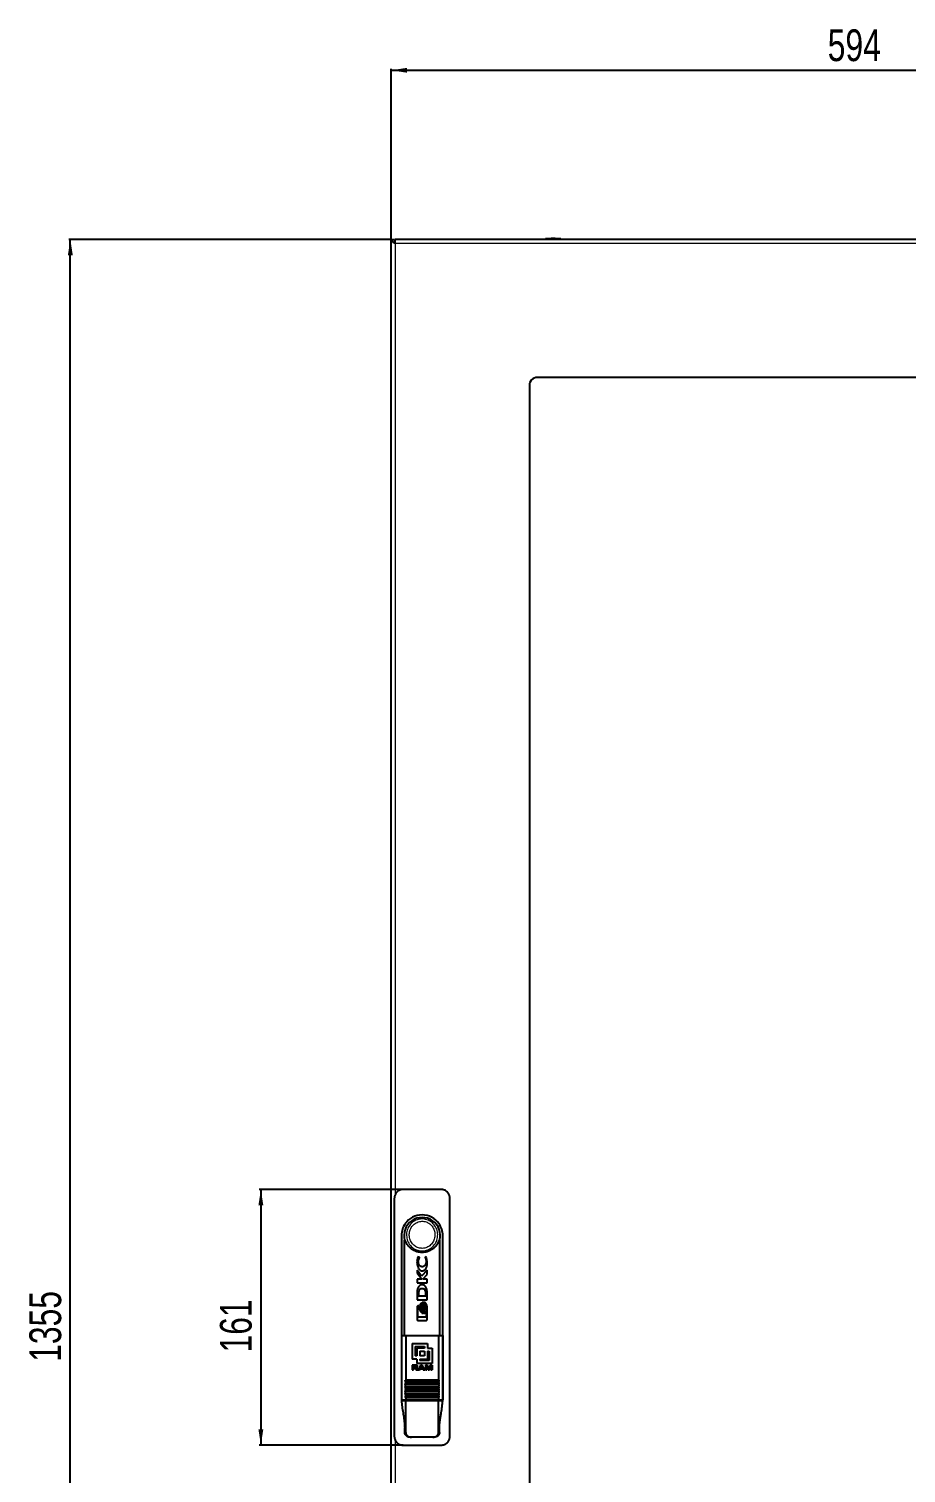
# Model space of a CAD drawing. Header units: millimetres. Extents: x -525 to 1603, y -785 to 978.
# Drawn here: x -525 to 27, y 12 to 922 of the extents above; entities that cross this region are included whole.
import ezdxf

# ---------------------------------------------------------------- set-up
doc = ezdxf.new("R2010")
doc.units = ezdxf.units.MM
doc.layers.add('FORMAT', color=7, linetype='Continuous')
doc.styles.add('SLDTEXTSTYLE0', font='TXT', dxfattribs={"width": 0.75})
doc.dimstyles.new('SLDDIMSTYLE0', dxfattribs={"dimtxt": 20, "dimasz": 10, "dimexe": 0, "dimexo": 0.0625, "dimgap": 5, "dimtad": 2, "dimdec": 1, "dimrnd": 1e-09, "dimzin": 12, "dimdsep": 46, "dimtxsty": 'SLDTEXTSTYLE0', "dimsah": 1, "dimcen": 0.09, "dimadec": 0, "dimazin": 3, "dimtfac": 1, "dimtofl": 0, "dimtmove": 0, "dimatfit": 3, "dimfxl": 0, "dimfrac": 2, "dimtolj": 1, "dimtzin": 12, "dimarcsym": 0})

# ---------------------------------------------------------------- blocks, each defined once
blk = doc.blocks.new('_D')
at = {"layer": 'FORMAT'}
for p, q in [((-296.96, 788.97), (-296.96, 896.46)), ((-296.96, 895.46), (297.04, 895.46)), ((297.04, 788.97), (297.04, 896.46))]:
    blk.add_line(p, q, dxfattribs=at)
for points in [[(-296.96, 895.46), (-286.96, 893.93), (-286.96, 897)], [(297.04, 895.46), (287.04, 897), (287.04, 893.93)]]:
    blk.add_solid(points, dxfattribs=at)
at = {"layer": 'FORMAT', "insert": (-22.13, 921.25), "char_height": 20, "attachment_point": 1, "style": 'SLDTEXTSTYLE0'}
blk.add_mtext('594', dxfattribs=at)
blk = doc.blocks.new('_D_1')
at = {"layer": 'FORMAT'}
for p, q in [((-296.97, 788.96), (-499.93, 788.96)), ((-498.93, -566.04), (-498.93, 788.96)), ((-296.97, -566.04), (-499.93, -566.04))]:
    blk.add_line(p, q, dxfattribs=at)
for points in [[(-498.93, 788.96), (-500.47, 778.96), (-497.39, 778.96)], [(-498.93, -566.04), (-497.39, -556.04), (-500.47, -556.04)]]:
    blk.add_solid(points, dxfattribs=at)
at = {"layer": 'FORMAT', "insert": (-524.71, 81.91), "char_height": 20, "attachment_point": 1, "rotation": 90, "style": 'SLDTEXTSTYLE0'}
blk.add_mtext('1355', dxfattribs=at)
blk = doc.blocks.new('_D_4')
at = {"layer": 'FORMAT'}
for p, q in [((-289.47, 190.46), (-379.97, 190.46)), ((-378.97, 190.46), (-378.97, 29.46)), ((-289.47, 29.46), (-379.97, 29.46))]:
    blk.add_line(p, q, dxfattribs=at)
for points in [[(-378.97, 190.46), (-380.51, 180.46), (-377.43, 180.46)], [(-378.97, 29.46), (-377.43, 39.46), (-380.51, 39.46)]]:
    blk.add_solid(points, dxfattribs=at)
at = {"layer": 'FORMAT', "insert": (-404.75, 87.8), "char_height": 20, "attachment_point": 1, "rotation": 90, "style": 'SLDTEXTSTYLE0'}
blk.add_mtext('161', dxfattribs=at)

msp = doc.modelspace()

# ---------------------------------------------------------------- linework, layer by layer
at = {"color": 7, "linetype": 'Continuous', "lineweight": 25}
for p, q in [((-296.96, -566.04), (-296.96, 788.96)), ((-296.96, 788.96), (-294.96, 788.96)), ((294.74, 788.96), (-294.66, 788.96)), ((-294.66, 787.23), (-294.66, 788.96)), ((205.04, 701.96), (-204.96, 701.96)), ((-209.96, 696.96), (-209.96, -474.04)), ((-294.96, 184.96), (-294.96, 34.96)), ((-265.46, 190.46), (-289.46, 190.46)), ((-259.96, 34.96), (-259.96, 184.96)), ((-290.46, 161.46), (-290.46, 58.46)), ((-288.46, 98.46), (-288.46, 158.46)), ((-288.46, 158.46), (-288.46, 158.46)), ((-266.47, 158.46), (-266.46, 158.46)), ((-266.46, 158.46), (-266.46, 98.46)), ((-264.46, 58.46), (-264.46, 161.46)), ((-280.16, 148.14), (-280.69, 144.98)), ((-279.08, 147.76), (-280.16, 148.14)), ((-279.08, 147.47), (-279.08, 147.76)), ((-274.68, 147.74), (-275.48, 148.02)), ((-275.48, 148.02), (-275.48, 147.79)), ((-274.24, 144.96), (-274.68, 147.74)), ((-277.82, 135.8), (-280.61, 139.59)), ((-280.61, 139.59), (-280.61, 137.9)), ((-280.61, 137.9), (-277.65, 133.91)), ((-274.32, 139.68), (-277.82, 135.8)), ((-276.96, 133.91), (-274.32, 136.94)), ((-274.32, 136.94), (-274.32, 139.68)), ((-277.65, 133.91), (-280.61, 133.91)), ((-280.61, 133.91), (-280.61, 131.68)), ((-280.61, 131.68), (-274.32, 131.68)), ((-274.32, 133.91), (-276.96, 133.91)), ((-274.34, 126.1), (-274.52, 127.72)), ((-274.32, 131.68), (-274.32, 133.91)), ((-280.6, 125.28), (-280.6, 121.05)), ((-280.6, 121.05), (-274.31, 121.05)), ((-279.65, 125.94), (-279.73, 124.97)), ((-279.73, 124.97), (-279.73, 123.41)), ((-279.73, 123.41), (-275.09, 123.41)), ((-277.5, 118.82), (-277.73, 118.96)), ((-276.76, 119.34), (-277.44, 119.34)), ((-277.13, 118.41), (-277.36, 118.7)), ((-275.67, 119.34), (-276.37, 119.34)), ((-275.09, 123.41), (-275.09, 124.83)), ((-274.31, 125.1), (-274.34, 126.1)), ((-274.31, 125.08), (-274.31, 125.1)), ((-274.31, 125.06), (-274.31, 125.08)), ((-274.31, 121.05), (-274.31, 125.06)), ((-280.61, 116.46), (-280.61, 108.61)), ((-280.1, 110.08), (-280.1, 116.32)), ((-280.1, 116.32), (-279.52, 116.32)), ((-274.81, 110.08), (-280.1, 110.08)), ((-279.52, 117.11), (-279.95, 117.11)), ((-279.52, 116.32), (-279.52, 117.11)), ((-277.79, 113.15), (-277.52, 113.28)), ((-277.59, 112.68), (-276.92, 112.68)), ((-277.37, 113.4), (-277.13, 113.67)), ((-277.02, 116.04), (-276.75, 117.6)), ((-276.74, 114.47), (-277.02, 116.04)), ((-276.75, 117.6), (-276.98, 118.17)), ((-276.98, 113.91), (-276.74, 114.47)), ((-276.52, 112.68), (-275.82, 112.68)), ((-274.81, 113.76), (-274.81, 110.08)), ((-274.32, 108.61), (-274.32, 116.46)), ((-279.95, 107.96), (-274.98, 107.96)), ((-290.43, 98.46), (-290.43, 57.96)), ((-290.43, 98.46), (-287.81, 98.46)), ((-287.81, 98.46), (-267.12, 98.46)), ((-287.81, 98.46), (-287.81, 70.46)), ((-283.81, 93.46), (-274.05, 93.46)), ((-283.81, 93.46), (-283.81, 83.7)), ((-281.86, 91.51), (-281.86, 85.66)), ((-281.86, 91.51), (-276, 91.51)), ((-276, 91.51), (-276, 90.54)), ((-274.05, 93.46), (-274.05, 90.54)), ((-267.12, 98.46), (-267.12, 70.46)), ((-267.12, 98.46), (-264.5, 98.46)), ((-264.5, 98.46), (-264.5, 57.96)), ((-280.88, 83.7), (-283.81, 83.7)), ((-280.88, 85.66), (-281.86, 85.66)), ((-280.88, 90.54), (-280.88, 85.66)), ((-276, 90.54), (-280.88, 90.54)), ((-280.88, 83.7), (-280.88, 80.78)), ((-278.93, 88.58), (-278.93, 85.66)), ((-278.93, 88.58), (-276, 88.58)), ((-276, 85.66), (-278.93, 85.66)), ((-278.93, 83.7), (-278.93, 82.73)), ((-278.93, 83.7), (-274.05, 83.7)), ((-273.07, 82.73), (-278.93, 82.73)), ((-276, 88.58), (-276, 85.66)), ((-274.05, 90.54), (-271.12, 90.54)), ((-274.05, 88.58), (-274.05, 83.7)), ((-274.05, 88.58), (-273.07, 88.58)), ((-273.07, 88.58), (-273.07, 82.73)), ((-271.12, 90.54), (-271.12, 80.78)), ((-281.74, 79.9), (-283.8, 79.9)), ((-283.8, 79.9), (-283.8, 76.93)), ((-283.8, 76.93), (-282.93, 76.93)), ((-282.93, 79.41), (-282.93, 78.61)), ((-282.93, 79.41), (-281.86, 79.41)), ((-281.9, 78.61), (-282.93, 78.61)), ((-282.93, 78.11), (-282.93, 76.93)), ((-282.93, 78.11), (-282, 78.11)), ((-281.37, 77.63), (-281.35, 77.31)), ((-281.22, 76.93), (-280.26, 76.93)), ((-271.12, 80.78), (-280.88, 80.78)), ((-280.43, 77.37), (-280.45, 77.72)), ((-280.43, 77.37), (-280.43, 77.35)), ((-280.26, 77.02), (-280.26, 76.93)), ((-278.43, 79.9), (-279.96, 76.93)), ((-279.96, 76.93), (-279.03, 76.93)), ((-279.03, 76.93), (-278.74, 77.54)), ((-278.74, 77.54), (-277.07, 77.54)), ((-278.51, 78.04), (-277.91, 79.31)), ((-277.31, 78.04), (-278.51, 78.04)), ((-277.4, 79.9), (-278.43, 79.9)), ((-277.91, 79.31), (-277.31, 78.04)), ((-275.85, 76.93), (-277.4, 79.9)), ((-277.07, 77.54), (-276.78, 76.93)), ((-276.78, 76.93), (-275.85, 76.93)), ((-274.08, 79.9), (-275.39, 79.9)), ((-275.39, 79.9), (-275.39, 76.93)), ((-275.39, 76.93), (-274.55, 76.93)), ((-274.55, 79.33), (-274.55, 76.93)), ((-274.55, 79.33), (-273.68, 76.93)), ((-273.22, 77.64), (-274.08, 79.9)), ((-273.68, 76.93), (-272.76, 76.93)), ((-272.37, 79.9), (-273.22, 77.64)), ((-272.76, 76.93), (-271.89, 79.33)), ((-271.05, 79.9), (-272.37, 79.9)), ((-271.89, 79.33), (-271.89, 76.93)), ((-271.89, 76.93), (-271.05, 76.93)), ((-271.05, 79.9), (-271.05, 76.93)), ((-288.06, 70.36), (-287.86, 70.36)), ((-267.07, 70.36), (-287.86, 70.36)), ((-267.07, 68.96), (-287.86, 68.96)), ((-267.07, 67.56), (-287.86, 67.56)), ((-267.07, 66.16), (-287.86, 66.16)), ((-267.07, 64.76), (-287.86, 64.76)), ((-267.07, 70.36), (-266.86, 70.36)), ((-290.43, 57.96), (-287.81, 57.96)), ((-290.43, 57.46), (-287.81, 57.46)), ((-288.46, 57.46), (-288.46, 57.96)), ((-267.07, 63.36), (-287.86, 63.36)), ((-267.07, 61.96), (-287.86, 61.96)), ((-267.07, 60.56), (-287.86, 60.56)), ((-287.81, 59.26), (-287.81, 57.96)), ((-287.81, 57.96), (-267.12, 57.96)), ((-287.81, 37.46), (-287.81, 57.46)), ((-287.81, 57.46), (-267.12, 57.46)), ((-267.12, 59.26), (-267.12, 57.96)), ((-267.12, 57.96), (-264.5, 57.96)), ((-267.12, 37.46), (-267.12, 57.46)), ((-267.12, 57.46), (-264.5, 57.46)), ((-266.46, 57.96), (-266.46, 57.46)), ((-288.42, 37.46), (-288.42, 40.55)), ((-266.5, 37.46), (-266.5, 40.55)), ((-289.46, 29.46), (-265.46, 29.46)), ((-284.19, 34.46), (-285.13, 34.46)), ((-270.74, 34.46), (-284.19, 34.46)), ((-269.8, 34.46), (-270.74, 34.46))]:
    msp.add_line(p, q, dxfattribs=at)
at = {"color": 8, "linetype": 'Continuous', "lineweight": 18}
for p, q in [((-294.36, 786.36), (-294.36, 187.43)), ((294.44, 786.36), (-294.36, 786.36)), ((-194.96, 789.09), (-199.82, 789.09)), ((-194.96, 789.21), (-199.71, 789.21)), ((-190.21, 789.21), (-194.96, 789.21)), ((-190.1, 789.09), (-194.96, 789.09)), ((-287.81, 70.46), (-267.12, 70.46)), ((-288.42, 37.46), (-287.81, 37.46)), ((-267.12, 37.46), (-266.5, 37.46)), ((-294.36, 32.47), (-294.36, -563.44))]:
    msp.add_line(p, q, dxfattribs=at)
at = {"color": 7, "linetype": 'Continuous', "lineweight": 25}
for centre, radius, start, end in [((-199.7, 789.09), 0.126, 96.02558, 180), ((-174.06, 789.03), 25.77, 179.86102, 180.13898), ((-194.96, 744.21), 45.25, 90.0016, 96.02558), ((-194.96, 744.21), 45.25, 83.97442, 89.9984), ((-190.23, 789.09), 0.126, 0, 83.97442), ((-215.87, 789.03), 25.77, 359.86102, 0.13898), ((-204.96, 696.96), 5, 90, 180), ((-277.46, 161.46), 11.4, 344.74488, 195.25752), ((-277.46, 161.46), 13, 35.39435, 144.60565), ((-277.46, 161.46), 13, 144.60565, 180), ((-277.46, 161.46), 13, 0, 35.39435), ((-277.46, 58.46), 13, 180, 184.41172), ((-277.46, 58.46), 13, 355.58829, 0)]:
    msp.add_arc(centre, radius, start, end, dxfattribs=at)
for points, knots in [([(-296.96, 788.96), (-296.96, 788.85), (-296.95, 788.75), (-296.88, 788.53), (-296.83, 788.42), (-296.7, 788.2), (-296.62, 788.1), (-296.43, 787.88), (-296.32, 787.77), (-296.08, 787.55), (-295.95, 787.45), (-295.67, 787.23), (-295.51, 787.12), (-295.04, 786.79), (-294.71, 786.58), (-294.36, 786.36)], [0, 0, 0, 0, 0.125, 0.125, 0.25, 0.25, 0.375, 0.375, 0.5, 0.5, 0.625, 0.625, 0.75, 0.75, 1, 1, 1, 1]), ([(-294.96, 788.96), (-294.96, 788.53), (-294.9, 788.1), (-294.68, 787.23), (-294.52, 786.8), (-294.36, 786.36)], [0, 0, 0, 0, 0.5, 0.5, 1, 1, 1, 1]), ([(-294.36, 786.36), (-294.39, 786.7), (-294.41, 787.04), (-294.46, 787.67), (-294.49, 787.96), (-294.54, 788.44), (-294.56, 788.64), (-294.61, 788.9), (-294.64, 788.96), (-294.66, 788.96)], [0, 0, 0, 0, 0.25, 0.25, 0.5, 0.5, 0.75, 0.75, 1, 1, 1, 1]), ([(-289.46, 190.46), (-289.54, 190.46), (-289.77, 190.46), (-290.15, 190.43), (-290.61, 190.35), (-290.99, 190.25), (-291.39, 190.12), (-291.81, 189.95), (-292.28, 189.7), (-292.64, 189.46), (-293.04, 189.15), (-293.47, 188.76), (-293.86, 188.28), (-294.21, 187.77), (-294.5, 187.22), (-294.71, 186.64), (-294.85, 186.09), (-294.94, 185.57), (-294.96, 185.17), (-294.96, 184.96)], [0, 0, 0, 0, 0.026495, 0.079728, 0.133428, 0.187603, 0.214828, 0.281033, 0.343431, 0.401461, 0.429631, 0.518987, 0.603551, 0.644369, 0.733725, 0.818289, 0.859107, 0.929331, 1, 1, 1, 1]), ([(-259.96, 184.96), (-259.96, 185.04), (-259.97, 185.27), (-260, 185.65), (-260.08, 186.11), (-260.17, 186.49), (-260.34, 187), (-260.6, 187.57), (-260.93, 188.09), (-261.3, 188.58), (-261.73, 189.03), (-262.22, 189.41), (-262.67, 189.71), (-263.08, 189.93), (-263.58, 190.14), (-263.95, 190.26), (-264.37, 190.36), (-264.85, 190.44), (-265.26, 190.46), (-265.46, 190.46)], [0, 0, 0, 0, 0.026361, 0.079299, 0.132997, 0.187473, 0.214842, 0.321014, 0.402187, 0.429556, 0.535729, 0.616903, 0.644273, 0.72354, 0.777239, 0.831716, 0.859086, 0.929219, 1, 1, 1, 1]), ([(-266.47, 158.46), (-266.47, 158.44), (-266.5, 158.36), (-266.54, 158.26), (-266.61, 158.19), (-266.68, 158.16), (-266.73, 158.17), (-266.78, 158.18), (-266.82, 158.2), (-266.85, 158.21), (-266.88, 158.25), (-266.9, 158.24), (-266.93, 158.2), (-267.01, 158.06), (-267.1, 157.85), (-267.23, 157.57), (-267.38, 157.22), (-267.57, 156.82), (-267.77, 156.44), (-268.02, 156.01), (-268.36, 155.48), (-268.82, 154.88), (-269.24, 154.41), (-269.6, 154.03), (-270.02, 153.63), (-270.59, 153.15), (-271.34, 152.62), (-271.99, 152.24), (-272.54, 151.96), (-273.09, 151.7), (-273.81, 151.43), (-274.7, 151.16), (-275.47, 151.01), (-276.08, 150.92), (-276.7, 150.86), (-277.43, 150.83), (-278.31, 150.86), (-279.1, 150.95), (-279.78, 151.07), (-280.43, 151.22), (-281.13, 151.43), (-281.71, 151.66), (-282.24, 151.89), (-282.58, 152.05), (-283, 152.28), (-283.32, 152.46), (-283.84, 152.8), (-284.42, 153.22), (-285.09, 153.79), (-285.65, 154.35), (-286.06, 154.83), (-286.38, 155.24), (-286.67, 155.65), (-287, 156.17), (-287.25, 156.62), (-287.42, 156.96), (-287.53, 157.17), (-287.63, 157.41), (-287.74, 157.66), (-287.85, 157.9), (-287.92, 158.07), (-287.98, 158.18), (-288.01, 158.22), (-288.03, 158.25), (-288.06, 158.23), (-288.1, 158.2), (-288.17, 158.17), (-288.23, 158.16), (-288.28, 158.18), (-288.32, 158.2), (-288.36, 158.24), (-288.41, 158.32), (-288.45, 158.41), (-288.46, 158.46)], [0, 0, 0, 0, 0.007429, 0.022366, 0.037562, 0.053017, 0.060786, 0.067374, 0.073961, 0.080589, 0.08425, 0.085866, 0.088472, 0.091878, 0.103753, 0.109329, 0.120579, 0.137541, 0.148867, 0.160012, 0.182366, 0.204942, 0.227741, 0.239178, 0.252537, 0.279364, 0.306563, 0.334141, 0.347993, 0.361602, 0.38893, 0.41664, 0.44474, 0.458856, 0.47264, 0.500321, 0.523672, 0.552117, 0.571185, 0.585017, 0.612793, 0.636229, 0.640975, 0.664789, 0.669571, 0.683938, 0.697687, 0.7253, 0.748604, 0.777009, 0.796056, 0.805201, 0.823525, 0.841971, 0.860539, 0.869844, 0.87594, 0.882036, 0.892761, 0.900541, 0.906874, 0.910301, 0.913, 0.914838, 0.9167, 0.924526, 0.932352, 0.948085, 0.955997, 0.963249, 0.970501, 0.985183, 1, 1, 1, 1]), ([(-279.87, 145.04), (-279.84, 145.48), (-279.77, 146.35), (-279.31, 147.1), (-279.08, 147.47)], [0, 0, 0, 0, 0.500963, 1, 1, 1, 1]), ([(-275.48, 147.79), (-275.31, 147.34), (-274.98, 146.46), (-274.94, 145.51), (-274.92, 145.04)], [0, 0, 0, 0, 0.500084, 1, 1, 1, 1]), ([(-280.69, 144.98), (-280.66, 144.39), (-280.61, 143.21), (-280.11, 141.5), (-279.37, 140.19), (-278.54, 139.54), (-277.99, 139.31), (-277.69, 139.29), (-277.54, 139.27)], [0, 0, 0, 0, 0.250282, 0.499393, 0.748791, 0.874699, 0.937286, 1, 1, 1, 1]), ([(-277.39, 141.78), (-277.58, 141.8), (-277.96, 141.83), (-278.47, 142.09), (-278.91, 142.44), (-279.39, 143.03), (-279.78, 143.91), (-279.84, 144.66), (-279.87, 145.04)], [0, 0, 0, 0, 0.124416, 0.248357, 0.373982, 0.500169, 0.7494, 1, 1, 1, 1]), ([(-277.54, 139.27), (-277.24, 139.3), (-276.62, 139.36), (-275.8, 139.82), (-275.18, 140.52), (-274.63, 141.62), (-274.29, 143.13), (-274.26, 144.35), (-274.24, 144.96)], [0, 0, 0, 0, 0.125262, 0.250124, 0.375384, 0.500707, 0.750322, 1, 1, 1, 1]), ([(-274.92, 145.04), (-274.95, 144.66), (-275, 143.91), (-275.4, 143.04), (-275.87, 142.45), (-276.31, 142.09), (-276.83, 141.83), (-277.2, 141.8), (-277.39, 141.78)], [0, 0, 0, 0, 0.249965, 0.497821, 0.623014, 0.748581, 0.874284, 1, 1, 1, 1]), ([(-279.95, 128.81), (-280.08, 128.54), (-280.34, 127.99), (-280.55, 126.79), (-280.58, 125.88), (-280.6, 125.28)], [0, 0, 0, 0, 0.249362, 0.499672, 1, 1, 1, 1]), ([(-274.52, 127.72), (-274.61, 128.02), (-274.79, 128.62), (-275.3, 129.41), (-275.99, 130.05), (-276.85, 130.45), (-277.8, 130.5), (-278.69, 130.18), (-279.43, 129.59), (-279.78, 129.07), (-279.95, 128.81)], [0, 0, 0, 0, 0.125557, 0.25014, 0.375477, 0.500068, 0.624419, 0.749377, 0.874071, 1, 1, 1, 1]), ([(-277.44, 127.96), (-277.73, 127.95), (-278.15, 127.94), (-278.69, 127.76), (-279.05, 127.52), (-279.29, 127.16), (-279.51, 126.64), (-279.59, 126.22), (-279.65, 125.94)], [0, 0, 0, 0, 0.249432, 0.37514, 0.499356, 0.623458, 0.749245, 1, 1, 1, 1]), ([(-275.09, 124.83), (-275.1, 125.21), (-275.12, 125.96), (-275.32, 126.91), (-275.8, 127.51), (-276.47, 127.91), (-277.06, 127.94), (-277.44, 127.96)], [0, 0, 0, 0, 0.248427, 0.497372, 0.622903, 0.74851, 1, 1, 1, 1]), ([(-277.73, 118.96), (-277.86, 118.9), (-278.12, 118.77), (-278.53, 118.36), (-278.89, 117.73), (-279.14, 116.9), (-279.17, 116.33), (-279.18, 116.04)], [0, 0, 0, 0, 0.1246, 0.248977, 0.500405, 0.749333, 1, 1, 1, 1]), ([(-278.67, 116.04), (-278.62, 116.56), (-278.55, 117.34), (-278.1, 118.3), (-277.7, 118.64), (-277.5, 118.82)], [0, 0, 0, 0, 0.4989654, 0.749922, 1, 1, 1, 1]), ([(-277.36, 118.7), (-277.53, 118.52), (-277.87, 118.16), (-278.26, 117.26), (-278.33, 116.53), (-278.37, 116.04)], [0, 0, 0, 0, 0.2501927, 0.5001584, 1, 1, 1, 1]), ([(-277.86, 116.04), (-277.83, 116.47), (-277.79, 117.1), (-277.49, 117.9), (-277.25, 118.24), (-277.13, 118.41)], [0, 0, 0, 0, 0.50146, 0.750257, 1, 1, 1, 1]), ([(-277.44, 119.34), (-277.31, 119.25), (-277.05, 119.08), (-276.68, 118.58), (-276.21, 117.59), (-276.14, 116.66), (-276.09, 116.04)], [0, 0, 0, 0, 0.1256783, 0.2511395, 0.5015899, 1, 1, 1, 1]), ([(-275.42, 116.04), (-275.47, 116.66), (-275.54, 117.59), (-276, 118.57), (-276.38, 119.07), (-276.63, 119.25), (-276.76, 119.34)], [0, 0, 0, 0, 0.496168, 0.747703, 0.874111, 1, 1, 1, 1]), ([(-276.37, 119.34), (-276.24, 119.25), (-275.98, 119.08), (-275.61, 118.58), (-275.14, 117.59), (-275.07, 116.66), (-275.03, 116.04)], [0, 0, 0, 0, 0.125677, 0.251137, 0.501585, 1, 1, 1, 1]), ([(-274.32, 116.46), (-274.34, 116.73), (-274.39, 117.28), (-274.68, 118.05), (-275.01, 118.65), (-275.33, 119.1), (-275.56, 119.26), (-275.67, 119.34)], [0, 0, 0, 0, 0.249822, 0.49931, 0.748741, 0.874879, 1, 1, 1, 1]), ([(-279.95, 117.11), (-280.03, 117.1), (-280.21, 117.08), (-280.42, 116.93), (-280.55, 116.75), (-280.6, 116.59), (-280.61, 116.5), (-280.61, 116.46)], [0, 0, 0, 0, 0.249445, 0.498999, 0.74851, 0.873859, 1, 1, 1, 1]), ([(-279.18, 116.04), (-279.17, 115.76), (-279.14, 115.2), (-278.9, 114.38), (-278.56, 113.76), (-278.16, 113.34), (-277.91, 113.21), (-277.79, 113.15)], [0, 0, 0, 0, 0.2487307, 0.4973773, 0.750528, 0.8752331, 1, 1, 1, 1]), ([(-277.52, 113.28), (-277.72, 113.45), (-278.11, 113.8), (-278.55, 114.75), (-278.62, 115.53), (-278.67, 116.04)], [0, 0, 0, 0, 0.249575, 0.500842, 1, 1, 1, 1]), ([(-278.37, 116.04), (-278.33, 115.56), (-278.26, 114.83), (-277.87, 113.93), (-277.54, 113.57), (-277.37, 113.4)], [0, 0, 0, 0, 0.499584, 0.749527, 1, 1, 1, 1]), ([(-277.13, 113.67), (-277.25, 113.84), (-277.49, 114.19), (-277.78, 114.99), (-277.83, 115.62), (-277.86, 116.04)], [0, 0, 0, 0, 0.250895, 0.500775, 1, 1, 1, 1]), ([(-276.09, 116.04), (-276.14, 115.4), (-276.22, 114.42), (-276.73, 113.41), (-277.15, 112.9), (-277.44, 112.75), (-277.59, 112.68)], [0, 0, 0, 0, 0.497146, 0.748374, 0.87465, 1, 1, 1, 1]), ([(-276.98, 118.17), (-277.15, 117.83), (-277.48, 117.16), (-277.52, 116.42), (-277.53, 116.04)], [0, 0, 0, 0, 0.498433, 1, 1, 1, 1]), ([(-277.53, 116.04), (-277.52, 115.67), (-277.48, 114.92), (-277.14, 114.25), (-276.98, 113.91)], [0, 0, 0, 0, 0.501471, 1, 1, 1, 1]), ([(-276.92, 112.68), (-276.77, 112.75), (-276.48, 112.9), (-276.06, 113.4), (-275.55, 114.42), (-275.47, 115.39), (-275.42, 116.04)], [0, 0, 0, 0, 0.125292, 0.251009, 0.501049, 1, 1, 1, 1]), ([(-275.03, 116.04), (-275.08, 115.4), (-275.15, 114.42), (-275.67, 113.41), (-276.09, 112.9), (-276.38, 112.75), (-276.52, 112.68)], [0, 0, 0, 0, 0.497154, 0.74838, 0.874653, 1, 1, 1, 1]), ([(-275.82, 112.68), (-275.71, 112.73), (-275.48, 112.84), (-275.11, 113.2), (-274.93, 113.53), (-274.81, 113.76)], [0, 0, 0, 0, 0.248111, 0.495863, 1, 1, 1, 1]), ([(-280.61, 108.61), (-280.61, 108.57), (-280.6, 108.49), (-280.55, 108.32), (-280.43, 108.14), (-280.21, 107.99), (-280.03, 107.97), (-279.95, 107.96)], [0, 0, 0, 0, 0.125388, 0.250591, 0.500192, 0.749805, 1, 1, 1, 1]), ([(-274.98, 107.96), (-274.89, 107.97), (-274.72, 107.99), (-274.5, 108.14), (-274.38, 108.32), (-274.33, 108.48), (-274.32, 108.57), (-274.32, 108.61)], [0, 0, 0, 0, 0.249437, 0.498997, 0.748516, 0.87386, 1, 1, 1, 1]), ([(-282, 78.11), (-281.89, 78.11), (-281.73, 78.11), (-281.56, 78.05), (-281.47, 77.98), (-281.41, 77.88), (-281.38, 77.76), (-281.37, 77.67), (-281.37, 77.63)], [0, 0, 0, 0, 0.362307, 0.499762, 0.603895, 0.707751, 0.888159, 1, 1, 1, 1]), ([(-281.22, 79.01), (-281.22, 78.96), (-281.22, 78.89), (-281.28, 78.78), (-281.37, 78.7), (-281.58, 78.62), (-281.76, 78.61), (-281.9, 78.61)], [0, 0, 0, 0, 0.144848, 0.259554, 0.374146, 0.548842, 1, 1, 1, 1]), ([(-281.86, 79.41), (-281.73, 79.4), (-281.54, 79.39), (-281.34, 79.29), (-281.26, 79.2), (-281.22, 79.1), (-281.22, 79.04), (-281.22, 79.01)], [0, 0, 0, 0, 0.464779, 0.639498, 0.766783, 0.894486, 1, 1, 1, 1]), ([(-280.34, 79.07), (-280.35, 79.16), (-280.36, 79.32), (-280.47, 79.53), (-280.66, 79.7), (-281.09, 79.88), (-281.47, 79.89), (-281.74, 79.9)], [0, 0, 0, 0, 0.149141, 0.264134, 0.378852, 0.560232, 1, 1, 1, 1]), ([(-281.35, 77.31), (-281.35, 77.28), (-281.34, 77.21), (-281.32, 77.09), (-281.27, 76.99), (-281.23, 76.94), (-281.22, 76.93)], [0, 0, 0, 0, 0.2561394, 0.5126978, 0.9190221, 1, 1, 1, 1]), ([(-280.98, 78.37), (-280.87, 78.4), (-280.68, 78.45), (-280.48, 78.63), (-280.37, 78.82), (-280.34, 78.97), (-280.34, 79.05), (-280.34, 79.07)], [0, 0, 0, 0, 0.331473, 0.546481, 0.762526, 0.960277, 1, 1, 1, 1]), ([(-280.45, 77.72), (-280.46, 77.83), (-280.48, 77.99), (-280.59, 78.18), (-280.75, 78.31), (-280.89, 78.35), (-280.98, 78.37)], [0, 0, 0, 0, 0.336422, 0.52346, 0.710673, 1, 1, 1, 1]), ([(-280.26, 77.02), (-280.29, 77.04), (-280.34, 77.06), (-280.4, 77.14), (-280.43, 77.24), (-280.43, 77.32), (-280.43, 77.35)], [0, 0, 0, 0, 0.20263, 0.420406, 0.728008, 1, 1, 1, 1]), ([(-287.81, 69.06), (-287.85, 69.28), (-287.92, 69.61), (-288, 70.04), (-288.04, 70.26), (-288.06, 70.36)], [0, 0, 0, 0, 0.499993, 0.749996, 1, 1, 1, 1]), ([(-287.81, 67.66), (-287.85, 67.88), (-287.92, 68.21), (-288, 68.64), (-288.04, 68.86), (-288.06, 68.96)], [0, 0, 0, 0, 0.499993, 0.749996, 1, 1, 1, 1]), ([(-287.81, 66.26), (-287.85, 66.48), (-287.92, 66.81), (-288, 67.24), (-288.04, 67.46), (-288.06, 67.56)], [0, 0, 0, 0, 0.499993, 0.749996, 1, 1, 1, 1]), ([(-287.81, 64.86), (-287.85, 65.08), (-287.92, 65.41), (-288, 65.84), (-288.04, 66.06), (-288.06, 66.16)], [0, 0, 0, 0, 0.499993, 0.749996, 1, 1, 1, 1]), ([(-287.81, 63.46), (-287.85, 63.68), (-287.92, 64.01), (-288, 64.44), (-288.04, 64.66), (-288.06, 64.76)], [0, 0, 0, 0, 0.4999933, 0.7499958, 1, 1, 1, 1]), ([(-287.86, 70.36), (-287.85, 70.37), (-287.84, 70.37), (-287.82, 70.39), (-287.81, 70.42), (-287.81, 70.45), (-287.81, 70.46), (-287.81, 70.46)], [0, 0, 0, 0, 0.295691, 0.568687, 0.759853, 0.951912, 1, 1, 1, 1]), ([(-287.86, 68.96), (-287.85, 68.97), (-287.84, 68.97), (-287.82, 68.99), (-287.81, 69.02), (-287.81, 69.05), (-287.81, 69.06), (-287.81, 69.06)], [0, 0, 0, 0, 0.295691, 0.568687, 0.759853, 0.951912, 1, 1, 1, 1]), ([(-287.86, 67.56), (-287.85, 67.57), (-287.84, 67.57), (-287.82, 67.59), (-287.81, 67.62), (-287.81, 67.65), (-287.81, 67.66), (-287.81, 67.66)], [0, 0, 0, 0, 0.2956914, 0.5686867, 0.7598531, 0.9519121, 1, 1, 1, 1]), ([(-287.86, 66.16), (-287.85, 66.17), (-287.84, 66.17), (-287.82, 66.19), (-287.81, 66.22), (-287.81, 66.25), (-287.81, 66.26), (-287.81, 66.26)], [0, 0, 0, 0, 0.2956914, 0.5686867, 0.7598531, 0.9519121, 1, 1, 1, 1]), ([(-287.86, 64.76), (-287.85, 64.77), (-287.84, 64.77), (-287.82, 64.79), (-287.81, 64.82), (-287.81, 64.85), (-287.81, 64.86), (-287.81, 64.86)], [0, 0, 0, 0, 0.295691, 0.568687, 0.759853, 0.951912, 1, 1, 1, 1]), ([(-267.12, 69.06), (-269.05, 69.06), (-272.9, 69.06), (-279.82, 69.06), (-284.78, 69.06), (-287.81, 69.06)], [0, 0, 0, 0, 0.280051, 0.560047, 1, 1, 1, 1]), ([(-267.12, 67.66), (-269.05, 67.66), (-272.9, 67.66), (-279.82, 67.66), (-284.78, 67.66), (-287.81, 67.66)], [0, 0, 0, 0, 0.280051, 0.560047, 1, 1, 1, 1]), ([(-267.12, 66.26), (-269.05, 66.26), (-272.9, 66.26), (-279.82, 66.26), (-284.78, 66.26), (-287.81, 66.26)], [0, 0, 0, 0, 0.280051, 0.560047, 1, 1, 1, 1]), ([(-267.12, 64.86), (-269.05, 64.86), (-272.9, 64.86), (-279.82, 64.86), (-284.78, 64.86), (-287.81, 64.86)], [0, 0, 0, 0, 0.280051, 0.560047, 1, 1, 1, 1]), ([(-267.12, 70.46), (-267.12, 70.45), (-267.12, 70.43), (-267.11, 70.41), (-267.1, 70.39), (-267.09, 70.37), (-267.07, 70.37), (-267.07, 70.36)], [0, 0, 0, 0, 0.1717087, 0.3429843, 0.5250053, 0.735802, 1, 1, 1, 1]), ([(-266.86, 70.36), (-266.88, 70.26), (-266.94, 69.98), (-267.02, 69.55), (-267.09, 69.23), (-267.12, 69.06)], [0, 0, 0, 0, 0.249996, 0.624995, 1, 1, 1, 1]), ([(-267.12, 69.06), (-267.12, 69.05), (-267.12, 69.03), (-267.11, 69.01), (-267.1, 68.99), (-267.09, 68.97), (-267.07, 68.97), (-267.07, 68.96)], [0, 0, 0, 0, 0.171709, 0.342984, 0.525005, 0.735802, 1, 1, 1, 1]), ([(-266.86, 68.96), (-266.88, 68.86), (-266.94, 68.58), (-267.02, 68.15), (-267.09, 67.83), (-267.12, 67.66)], [0, 0, 0, 0, 0.249996, 0.624995, 1, 1, 1, 1]), ([(-267.12, 67.66), (-267.12, 67.65), (-267.12, 67.63), (-267.11, 67.61), (-267.1, 67.59), (-267.09, 67.57), (-267.07, 67.57), (-267.07, 67.56)], [0, 0, 0, 0, 0.1717087, 0.3429843, 0.5250053, 0.735802, 1, 1, 1, 1]), ([(-266.86, 67.56), (-266.88, 67.46), (-266.94, 67.18), (-267.02, 66.75), (-267.09, 66.43), (-267.12, 66.26)], [0, 0, 0, 0, 0.249996, 0.624995, 1, 1, 1, 1]), ([(-267.12, 66.26), (-267.12, 66.25), (-267.12, 66.23), (-267.11, 66.21), (-267.1, 66.19), (-267.09, 66.17), (-267.07, 66.17), (-267.07, 66.16)], [0, 0, 0, 0, 0.171709, 0.342984, 0.525005, 0.735802, 1, 1, 1, 1]), ([(-266.86, 66.16), (-266.88, 66.06), (-266.94, 65.78), (-267.02, 65.35), (-267.09, 65.03), (-267.12, 64.86)], [0, 0, 0, 0, 0.249996, 0.6249953, 1, 1, 1, 1]), ([(-267.12, 64.86), (-267.12, 64.85), (-267.12, 64.83), (-267.11, 64.81), (-267.1, 64.79), (-267.09, 64.77), (-267.07, 64.77), (-267.07, 64.76)], [0, 0, 0, 0, 0.171709, 0.342984, 0.525005, 0.735802, 1, 1, 1, 1]), ([(-266.86, 64.76), (-266.88, 64.66), (-266.94, 64.38), (-267.02, 63.95), (-267.09, 63.63), (-267.12, 63.46)], [0, 0, 0, 0, 0.249996, 0.624995, 1, 1, 1, 1]), ([(-290.43, 57.46), (-290.38, 56.83), (-290.29, 55.57), (-290.07, 53.72), (-289.8, 51.84), (-289.6, 50.56), (-289.49, 49.92)], [0, 0, 0, 0, 0.249645, 0.499697, 0.749684, 1, 1, 1, 1]), ([(-287.81, 62.06), (-287.85, 62.28), (-287.92, 62.61), (-288, 63.04), (-288.04, 63.26), (-288.06, 63.36)], [0, 0, 0, 0, 0.499993, 0.749996, 1, 1, 1, 1]), ([(-287.81, 60.66), (-287.85, 60.88), (-287.92, 61.21), (-288, 61.64), (-288.04, 61.86), (-288.06, 61.96)], [0, 0, 0, 0, 0.499993, 0.749996, 1, 1, 1, 1]), ([(-287.81, 59.26), (-287.85, 59.48), (-287.92, 59.81), (-288, 60.24), (-288.04, 60.46), (-288.06, 60.56)], [0, 0, 0, 0, 0.499993, 0.749996, 1, 1, 1, 1]), ([(-287.86, 63.36), (-287.85, 63.37), (-287.84, 63.37), (-287.82, 63.39), (-287.81, 63.42), (-287.81, 63.45), (-287.81, 63.46), (-287.81, 63.46)], [0, 0, 0, 0, 0.295691, 0.568687, 0.759853, 0.951912, 1, 1, 1, 1]), ([(-287.86, 61.96), (-287.85, 61.97), (-287.84, 61.97), (-287.82, 61.99), (-287.81, 62.02), (-287.81, 62.05), (-287.81, 62.06), (-287.81, 62.06)], [0, 0, 0, 0, 0.295691, 0.568687, 0.759853, 0.951912, 1, 1, 1, 1]), ([(-287.86, 60.56), (-287.85, 60.57), (-287.84, 60.57), (-287.82, 60.59), (-287.81, 60.62), (-287.81, 60.65), (-287.81, 60.66), (-287.81, 60.66)], [0, 0, 0, 0, 0.295691, 0.568687, 0.759853, 0.951912, 1, 1, 1, 1]), ([(-267.12, 63.46), (-269.05, 63.46), (-272.9, 63.46), (-279.82, 63.46), (-284.78, 63.46), (-287.81, 63.46)], [0, 0, 0, 0, 0.2800507, 0.5600468, 1, 1, 1, 1]), ([(-267.12, 62.06), (-269.05, 62.06), (-272.9, 62.06), (-279.82, 62.06), (-284.78, 62.06), (-287.81, 62.06)], [0, 0, 0, 0, 0.280051, 0.560047, 1, 1, 1, 1]), ([(-267.12, 60.66), (-269.05, 60.66), (-272.9, 60.66), (-279.82, 60.66), (-284.78, 60.66), (-287.81, 60.66)], [0, 0, 0, 0, 0.280051, 0.560047, 1, 1, 1, 1]), ([(-267.12, 59.26), (-269.05, 59.26), (-272.9, 59.26), (-279.82, 59.26), (-284.78, 59.26), (-287.81, 59.26)], [0, 0, 0, 0, 0.280051, 0.560047, 1, 1, 1, 1]), ([(-267.12, 63.46), (-267.12, 63.45), (-267.12, 63.43), (-267.11, 63.41), (-267.1, 63.39), (-267.09, 63.37), (-267.07, 63.37), (-267.07, 63.36)], [0, 0, 0, 0, 0.171709, 0.342984, 0.525005, 0.735802, 1, 1, 1, 1]), ([(-266.86, 63.36), (-266.88, 63.26), (-266.94, 62.98), (-267.02, 62.55), (-267.09, 62.23), (-267.12, 62.06)], [0, 0, 0, 0, 0.249996, 0.624995, 1, 1, 1, 1]), ([(-267.12, 62.06), (-267.12, 62.05), (-267.12, 62.03), (-267.11, 62.01), (-267.1, 61.99), (-267.09, 61.97), (-267.07, 61.97), (-267.07, 61.96)], [0, 0, 0, 0, 0.171709, 0.342984, 0.525005, 0.735802, 1, 1, 1, 1]), ([(-266.86, 61.96), (-266.88, 61.86), (-266.94, 61.58), (-267.02, 61.15), (-267.09, 60.83), (-267.12, 60.66)], [0, 0, 0, 0, 0.249996, 0.624995, 1, 1, 1, 1]), ([(-267.12, 60.66), (-267.12, 60.65), (-267.12, 60.63), (-267.11, 60.61), (-267.1, 60.59), (-267.09, 60.57), (-267.07, 60.57), (-267.07, 60.56)], [0, 0, 0, 0, 0.171709, 0.342984, 0.525005, 0.735802, 1, 1, 1, 1]), ([(-266.86, 60.56), (-266.88, 60.46), (-266.94, 60.18), (-267.02, 59.75), (-267.09, 59.43), (-267.12, 59.26)], [0, 0, 0, 0, 0.249996, 0.624995, 1, 1, 1, 1]), ([(-265.43, 49.92), (-265.33, 50.56), (-265.12, 51.84), (-264.86, 53.71), (-264.64, 55.57), (-264.54, 56.83), (-264.5, 57.46)], [0, 0, 0, 0, 0.249412, 0.4992255, 0.7495239, 1, 1, 1, 1]), ([(-289.49, 49.92), (-289.3, 48.75), (-288.91, 46.37), (-288.48, 43.17), (-288.44, 41.18), (-288.42, 40.55)], [0, 0, 0, 0, 0.401015, 0.812371, 1, 1, 1, 1]), ([(-266.5, 40.55), (-266.49, 41.22), (-266.46, 42.58), (-266.22, 44.85), (-265.86, 47.32), (-265.58, 49.05), (-265.43, 49.92)], [0, 0, 0, 0, 0.200882, 0.40717, 0.701581, 1, 1, 1, 1]), ([(-285.13, 34.46), (-285.32, 34.47), (-285.73, 34.49), (-286.31, 34.64), (-286.87, 34.89), (-287.36, 35.23), (-287.77, 35.64), (-288.08, 36.09), (-288.29, 36.58), (-288.39, 36.98), (-288.42, 37.27), (-288.42, 37.4), (-288.42, 37.46)], [0, 0, 0, 0, 0.120376, 0.244127, 0.364564, 0.489009, 0.600952, 0.716824, 0.818418, 0.923399, 0.961609, 1, 1, 1, 1]), ([(-287.81, 37.46), (-287.8, 37.32), (-287.78, 37.02), (-287.67, 36.59), (-287.48, 36.19), (-287.23, 35.81), (-286.92, 35.47), (-286.54, 35.16), (-286.09, 34.89), (-285.57, 34.67), (-284.98, 34.52), (-284.51, 34.47), (-284.24, 34.46), (-284.19, 34.46)], [0, 0, 0, 0, 0.083716, 0.170062, 0.253737, 0.339597, 0.428434, 0.519217, 0.621997, 0.726966, 0.847412, 0.970556, 1, 1, 1, 1]), ([(-270.74, 34.46), (-270.49, 34.48), (-269.98, 34.5), (-269.29, 34.69), (-268.68, 34.97), (-268.21, 35.29), (-267.81, 35.67), (-267.51, 36.08), (-267.28, 36.54), (-267.17, 36.94), (-267.12, 37.25), (-267.12, 37.39), (-267.12, 37.46)], [0, 0, 0, 0, 0.144136, 0.292791, 0.408161, 0.526637, 0.623225, 0.722435, 0.819137, 0.919488, 0.959603, 1, 1, 1, 1]), ([(-266.5, 37.46), (-266.51, 37.31), (-266.53, 36.99), (-266.65, 36.53), (-266.85, 36.09), (-267.11, 35.7), (-267.45, 35.34), (-267.84, 35.03), (-268.29, 34.78), (-268.78, 34.6), (-269.29, 34.48), (-269.63, 34.47), (-269.8, 34.46)], [0, 0, 0, 0, 0.094561, 0.191951, 0.286491, 0.383627, 0.481142, 0.581113, 0.686061, 0.793592, 0.895769, 1, 1, 1, 1]), ([(-294.96, 34.96), (-294.96, 34.89), (-294.96, 34.66), (-294.93, 34.27), (-294.85, 33.82), (-294.75, 33.44), (-294.6, 32.97), (-294.37, 32.44), (-294.05, 31.91), (-293.68, 31.41), (-293.26, 30.96), (-292.78, 30.56), (-292.32, 30.26), (-291.89, 30.02), (-291.4, 29.81), (-290.99, 29.68), (-290.55, 29.57), (-290.07, 29.48), (-289.67, 29.47), (-289.46, 29.46)], [0, 0, 0, 0, 0.0264949, 0.0797266, 0.1334257, 0.187599, 0.2148244, 0.3041786, 0.388741, 0.4295579, 0.5189135, 0.6034772, 0.6442948, 0.7104989, 0.7728975, 0.8309274, 0.8590978, 0.9293265, 1, 1, 1, 1]), ([(-265.46, 29.46), (-265.39, 29.46), (-265.16, 29.47), (-264.78, 29.5), (-264.32, 29.58), (-263.94, 29.67), (-263.5, 29.82), (-263.07, 30), (-262.6, 30.26), (-262.28, 30.48), (-261.85, 30.81), (-261.4, 31.23), (-261.01, 31.72), (-260.67, 32.24), (-260.39, 32.79), (-260.19, 33.38), (-260.07, 33.88), (-259.98, 34.35), (-259.97, 34.76), (-259.96, 34.96)], [0, 0, 0, 0, 0.026361, 0.0793, 0.132999, 0.187476, 0.214847, 0.294113, 0.347812, 0.402289, 0.429659, 0.535832, 0.617007, 0.644377, 0.75055, 0.831725, 0.859095, 0.929223, 1, 1, 1, 1])]:
    msp.add_open_spline(points, degree=3, knots=knots, dxfattribs=at)
at = {"color": 8, "linetype": 'Continuous', "lineweight": 18}
for points, knots in [([(-277.46, 151.77), (-277.86, 151.78), (-279.32, 151.84), (-281.8, 152.61), (-284.46, 154.54), (-286.4, 157.28), (-287.38, 160.58), (-287.24, 164.07), (-285.95, 167.34), (-283.65, 169.95), (-280.98, 171.41), (-278.12, 172.04), (-275.2, 171.85), (-272.19, 170.58), (-269.73, 168.38), (-268.09, 165.45), (-267.46, 162.05), (-267.99, 158.58), (-269.64, 155.45), (-272.21, 153.12), (-274.98, 151.93), (-276.78, 151.81), (-277.46, 151.77)], [0, 0, 0, 0, 0.01915, 0.070299, 0.121827, 0.174622, 0.228963, 0.28448, 0.340377, 0.39571, 0.449678, 0.484245, 0.535714, 0.587166, 0.639036, 0.692345, 0.747141, 0.802884, 0.858699, 0.913653, 0.967076, 1, 1, 1, 1]), ([(-277.46, 153.4), (-276.9, 153.44), (-275.41, 153.54), (-273.12, 154.55), (-271, 156.53), (-269.65, 159.17), (-269.22, 162.1), (-269.73, 164.97), (-271.08, 167.44), (-273.11, 169.31), (-275.6, 170.39), (-278, 170.54), (-280.37, 170.01), (-282.57, 168.77), (-284.47, 166.56), (-285.53, 163.8), (-285.64, 160.85), (-284.84, 158.07), (-283.24, 155.75), (-281.05, 154.12), (-279, 153.46), (-277.79, 153.41), (-277.46, 153.4)], [0, 0, 0, 0, 0.032506, 0.085412, 0.140305, 0.196499, 0.252896, 0.308321, 0.361968, 0.413756, 0.464741, 0.515546, 0.549704, 0.603293, 0.658705, 0.7151, 0.771298, 0.826196, 0.879196, 0.930504, 0.981097, 1, 1, 1, 1])]:
    msp.add_open_spline(points, degree=3, knots=knots, dxfattribs=at)

# ---------------------------------------------------------------- dimensions: what is measured, and where the dimension line sits
at = {"layer": 'FORMAT'}
dim = msp.add_linear_dim(base=(297.04, 895.46), p1=(-296.96, 788.96), p2=(297.04, 788.96), dimstyle='SLDDIMSTYLE0', dxfattribs=at)
dim.commit()
dim.dimension.update_dxf_attribs({"geometry": '_D', "text_midpoint": (0.04, 895.46), "dimtype": 160})
for base, p1, p2, picture, middle in [((-498.93, 788.96), (-296.96, -566.04), (-296.96, 788.96), '_D_1', (-498.93, 111.46)), ((-378.97, 29.46), (-289.46, 190.46), (-289.46, 29.46), '_D_4', (-378.97, 109.96))]:
    dim = msp.add_linear_dim(base=base, p1=p1, p2=p2, angle=90, dimstyle='SLDDIMSTYLE0', dxfattribs=at)
    dim.commit()
    dim.dimension.update_dxf_attribs({"geometry": picture, "text_midpoint": middle, "dimtype": 160})

doc.saveas('drawing.dxf')
